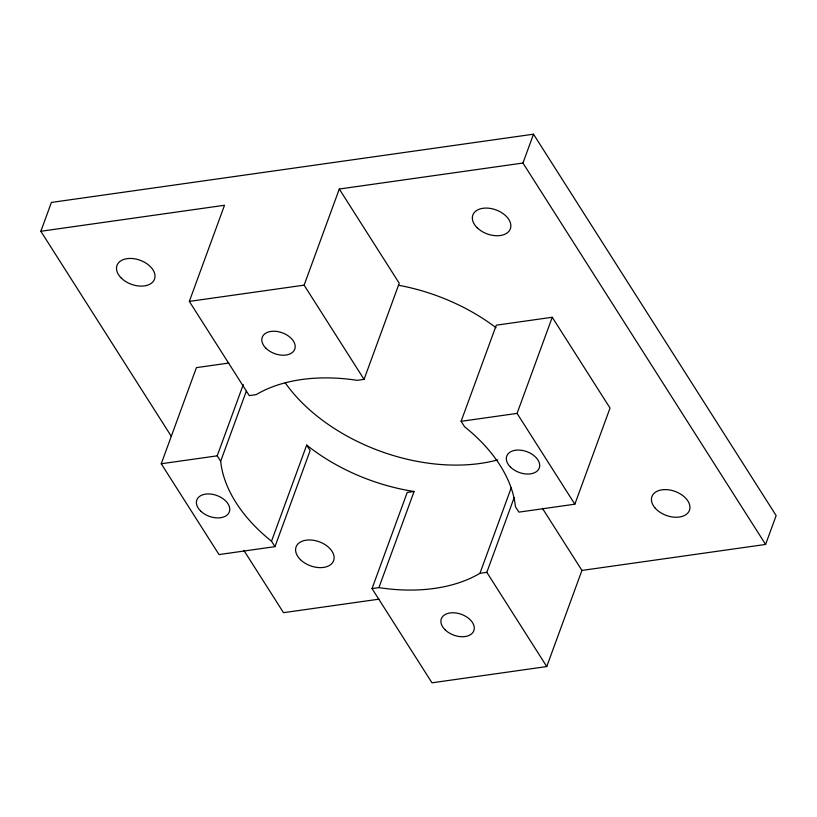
<?xml version="1.0" encoding="UTF-8"?>
<svg xmlns="http://www.w3.org/2000/svg" width="817" height="817" viewBox="0 0 817 817"><rect width="100%" height="100%" fill="white"/><g stroke="black" fill="none" stroke-linecap="round" stroke-linejoin="round"><path stroke-width="1.23" d="M171.396 436.482L40.85 231.272L51.4 202.432L533.501 134.192L776.15 515.598L765.6 544.439L581.939 570.429L546.757 666.56L431.979 682.808L372.031 588.587L407.213 492.457L414.086 491.487L378.914 587.617L372.031 588.587M533.501 134.192L522.951 163.032L339.29 189.023L399.237 283.244L364.055 379.374L357.182 380.344A153.218 98.081 20.1 0 0 256.15 394.642L249.277 395.622L189.33 301.402L224.512 205.271L40.85 231.272M274.972 546.644L271.52 541.211L306.692 445.081L310.154 450.524L274.972 546.644L219.017 554.569L161.245 463.76L196.417 367.63L228.75 363.054M271.52 541.211A153.218 98.081 20.1 0 1 220.661 461.278L217.199 455.835L243.262 384.633M220.661 461.278L246.285 391.261M364.055 379.374L304.118 285.153L339.29 189.023M461.115 421.317L496.297 325.186L552.251 317.262L610.033 408.071L574.851 504.201L518.887 512.126L515.425 506.683A153.218 98.081 20.1 0 0 464.577 426.75L461.115 421.317L517.079 413.392L552.251 317.262M378.914 587.617A153.218 98.081 20.1 0 0 479.947 573.309L511.207 487.872M546.757 666.56L486.82 572.339L514.179 497.573M189.33 301.402L304.118 285.153M161.245 463.76L217.199 455.835M479.947 573.309L486.82 572.339M379.098 599.147L283.499 612.679L243.854 550.362M522.951 163.032L765.6 544.439M517.079 413.392L574.851 504.201M542.437 508.337L581.939 570.429M497.676 459.9A153.218 98.081 20.1 0 1 285.194 382.805M414.086 491.487A153.218 98.081 20.1 0 1 306.692 445.081M398.39 285.235A153.218 98.081 20.1 0 1 496.042 327.74M654.795 507.674A19.986 12.796 20.1 0 0 688.077 512.708A19.986 12.796 20.1 0 0 669.205 489.904A19.986 12.796 20.1 0 0 654.795 507.674M477.21 227.79A19.986 12.796 20.1 0 0 509.9 229.822A19.986 12.796 20.1 0 0 487.678 208.121A19.986 12.796 20.1 0 0 477.21 227.79M121.365 278.158A19.986 12.796 20.1 0 0 154.056 280.19A19.986 12.796 20.1 0 0 131.843 258.489A19.986 12.796 20.1 0 0 121.365 278.158M300.462 559.676A19.986 12.796 20.1 0 0 333.152 561.708A19.986 12.796 20.1 0 0 310.94 540.006A19.986 12.796 20.1 0 0 300.462 559.676M200.614 511.013A17.32 11.091 20.1 0 0 228.944 512.77A17.32 11.091 20.1 0 0 209.693 493.968A17.32 11.091 20.1 0 0 200.614 511.013M266.025 348.318A17.32 11.091 20.1 0 0 294.365 350.074A17.32 11.091 20.1 0 0 275.104 331.273A17.32 11.091 20.1 0 0 266.025 348.318M510.533 467.14A17.32 11.091 20.1 0 0 538.873 468.897A17.32 11.091 20.1 0 0 519.612 450.096A17.32 11.091 20.1 0 0 510.533 467.14M445.122 629.836A17.32 11.091 20.1 0 0 473.452 631.592A17.32 11.091 20.1 0 0 454.201 612.791A17.32 11.091 20.1 0 0 445.122 629.836"/></g></svg>
